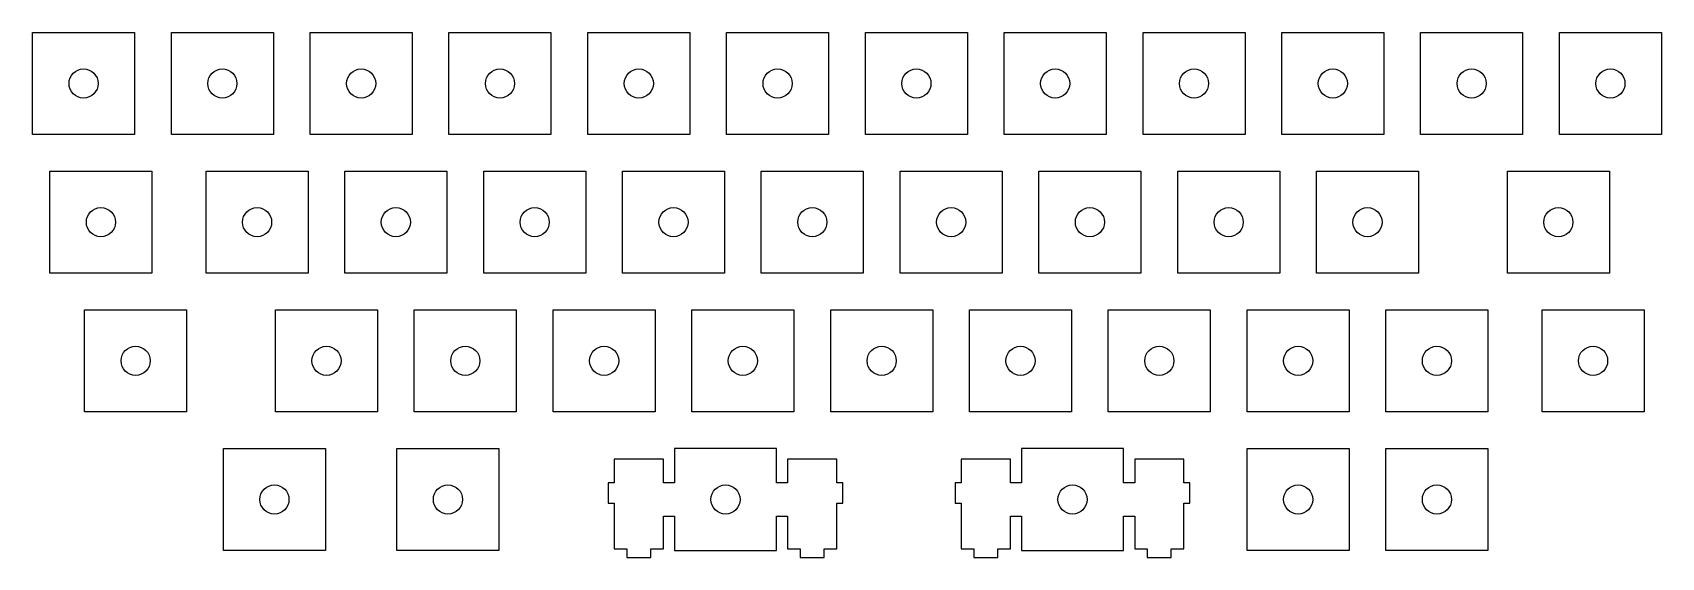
# Model space of a CAD drawing. Header units: millimetres. Extents: x -7 to 217, y -65 to 7.
import ezdxf

# ---------------------------------------------------------------- set-up
doc = ezdxf.new("R2010")
doc.units = ezdxf.units.MM
doc.layers.add('Plate', color=90, linetype='Continuous')
doc.layers.add('switch', color=210, linetype='Continuous')

msp = doc.modelspace()

# ---------------------------------------------------------------- linework, layer by layer
at = {"layer": 'Plate'}
for p, q in [((-6.999775, -6.99965), (-6.999775, 6.99965)), ((-6.999775, 6.99965), (6.999775, 6.99965)), ((6.999775, 6.99965), (6.999775, -6.99965)), ((12.050275, -6.99965), (12.050275, 6.99965)), ((12.050275, 6.99965), (26.049575, 6.99965)), ((26.049575, 6.99965), (26.049575, -6.99965)), ((31.100275, -6.99965), (31.100275, 6.99965)), ((31.100275, 6.99965), (45.099575, 6.99965)), ((45.099575, 6.99965), (45.099575, -6.99965)), ((50.150275, -6.99965), (50.150275, 6.99965)), ((50.150275, 6.99965), (64.149575, 6.99965)), ((64.149575, 6.99965), (64.149575, -6.99965)), ((69.200275, -6.99965), (69.200275, 6.99965)), ((69.200275, 6.99965), (83.199575, 6.99965)), ((83.199575, 6.99965), (83.199575, -6.99965)), ((88.248875, -6.99965), (88.248875, 6.99965)), ((88.248875, 6.99965), (102.249575, 6.99965)), ((102.249575, 6.99965), (102.249575, -6.99965)), ((107.298575, -6.99965), (107.298575, 6.99965)), ((107.298575, 6.99965), (121.299575, 6.99965)), ((121.299575, 6.99965), (121.299575, -6.99965)), ((126.350575, -6.99965), (126.350575, 6.99965)), ((126.350575, 6.99965), (140.349575, 6.99965)), ((140.349575, 6.99965), (140.349575, -6.99965)), ((145.400575, -6.99965), (145.400575, 6.99965)), ((145.400575, 6.99965), (159.399575, 6.99965)), ((159.399575, 6.99965), (159.399575, -6.99965)), ((164.450575, -6.99965), (164.450575, 6.99965)), ((164.450575, 6.99965), (178.449575, 6.99965)), ((178.449575, 6.99965), (178.449575, -6.99965)), ((183.500575, -6.99965), (183.500575, 6.99965)), ((183.500575, 6.99965), (197.499575, 6.99965)), ((197.499575, 6.99965), (197.499575, -6.99965)), ((202.550575, -6.99965), (202.550575, 6.99965)), ((202.550575, 6.99965), (216.549575, 6.99965)), ((216.549575, 6.99965), (216.549575, -6.99965)), ((6.999775, -6.99965), (-6.999775, -6.99965)), ((26.049575, -6.99965), (12.050275, -6.99965)), ((45.099575, -6.99965), (31.100275, -6.99965)), ((64.149575, -6.99965), (50.150275, -6.99965)), ((83.199575, -6.99965), (69.200275, -6.99965)), ((102.249575, -6.99965), (88.248875, -6.99965)), ((121.299575, -6.99965), (107.298575, -6.99965)), ((140.349575, -6.99965), (126.350575, -6.99965)), ((159.399575, -6.99965), (145.400575, -6.99965)), ((178.449575, -6.99965), (164.450575, -6.99965)), ((197.499575, -6.99965), (183.500575, -6.99965)), ((216.549575, -6.99965), (202.550575, -6.99965)), ((-4.618515, -26.04965), (-4.618515, -12.05035)), ((-4.618515, -12.05035), (9.380975, -12.05035)), ((9.380975, -12.05035), (9.380975, -26.04965)), ((16.812775, -26.04965), (16.812775, -12.05035)), ((16.812775, -12.05035), (30.812075, -12.05035)), ((30.812075, -12.05035), (30.812075, -26.04965)), ((35.862775, -26.04965), (35.862775, -12.05035)), ((35.862775, -12.05035), (49.862075, -12.05035)), ((49.862075, -12.05035), (49.862075, -26.04965)), ((54.912775, -26.04965), (54.912775, -12.05035)), ((54.912775, -12.05035), (68.912075, -12.05035)), ((68.912075, -12.05035), (68.912075, -26.04965)), ((73.962775, -26.04965), (73.962775, -12.05035)), ((73.962775, -12.05035), (87.962075, -12.05035)), ((87.962075, -12.05035), (87.962075, -26.04965)), ((93.012575, -26.04965), (93.012575, -12.05035)), ((93.012575, -12.05035), (107.012575, -12.05035)), ((107.012575, -12.05035), (107.012575, -26.04965)), ((112.062575, -26.04965), (112.062575, -12.05035)), ((112.062575, -12.05035), (126.062575, -12.05035)), ((126.062575, -12.05035), (126.062575, -26.04965)), ((131.112575, -26.04965), (131.112575, -12.05035)), ((131.112575, -12.05035), (145.112575, -12.05035)), ((145.112575, -12.05035), (145.112575, -26.04965)), ((150.162575, -26.04965), (150.162575, -12.05035)), ((150.162575, -12.05035), (164.162575, -12.05035)), ((164.162575, -12.05035), (164.162575, -26.04965)), ((169.212575, -26.04965), (169.212575, -12.05035)), ((169.212575, -12.05035), (183.212575, -12.05035)), ((183.212575, -12.05035), (183.212575, -26.04965)), ((195.406575, -26.04965), (195.406575, -12.05035)), ((195.406575, -12.05035), (209.405575, -12.05035)), ((209.405575, -12.05035), (209.405575, -26.04965)), ((9.380975, -26.04965), (-4.618515, -26.04965)), ((30.812075, -26.04965), (16.812775, -26.04965)), ((49.862075, -26.04965), (35.862775, -26.04965)), ((68.912075, -26.04965), (54.912775, -26.04965)), ((87.962075, -26.04965), (73.962775, -26.04965)), ((107.012575, -26.04965), (93.012575, -26.04965)), ((126.062575, -26.04965), (112.062575, -26.04965)), ((145.112575, -26.04965), (131.112575, -26.04965)), ((164.162575, -26.04965), (150.162575, -26.04965)), ((183.212575, -26.04965), (169.212575, -26.04965)), ((209.405575, -26.04965), (195.406575, -26.04965)), ((0.142605, -45.09985), (0.142605, -31.10045)), ((0.142605, -31.10045), (14.143475, -31.10045)), ((14.143475, -31.10045), (14.143475, -45.09985)), ((26.337775, -45.09985), (26.337775, -31.10045)), ((26.337775, -31.10045), (40.337075, -31.10045)), ((40.337075, -31.10045), (40.337075, -45.09985)), ((45.387775, -45.09985), (45.387775, -31.10045)), ((45.387775, -31.10045), (59.387075, -31.10045)), ((59.387075, -31.10045), (59.387075, -45.09985)), ((64.437775, -45.09985), (64.437775, -31.10045)), ((64.437775, -31.10045), (78.437075, -31.10045)), ((78.437075, -31.10045), (78.437075, -45.09985)), ((83.487775, -45.09985), (83.487775, -31.10045)), ((83.487775, -31.10045), (97.487575, -31.10045)), ((97.487575, -31.10045), (97.487575, -45.09985)), ((102.537575, -45.09985), (102.537575, -31.10045)), ((102.537575, -31.10045), (116.537575, -31.10045)), ((116.537575, -31.10045), (116.537575, -45.09985)), ((121.587575, -45.09985), (121.587575, -31.10045)), ((121.587575, -31.10045), (135.587575, -31.10045)), ((135.587575, -31.10045), (135.587575, -45.09985)), ((140.637575, -45.09985), (140.637575, -31.10045)), ((140.637575, -31.10045), (154.637575, -31.10045)), ((154.637575, -31.10045), (154.637575, -45.09985)), ((159.687575, -45.09985), (159.687575, -31.10045)), ((159.687575, -31.10045), (173.687575, -31.10045)), ((173.687575, -31.10045), (173.687575, -45.09985)), ((178.737575, -45.09985), (178.737575, -31.10045)), ((178.737575, -31.10045), (192.737575, -31.10045)), ((192.737575, -31.10045), (192.737575, -45.09985)), ((200.167575, -45.09985), (200.167575, -31.10045)), ((200.167575, -31.10045), (214.168575, -31.10045)), ((214.168575, -31.10045), (214.168575, -45.09985)), ((14.143475, -45.09985), (0.142605, -45.09985)), ((40.337075, -45.09985), (26.337775, -45.09985)), ((59.387075, -45.09985), (45.387775, -45.09985)), ((78.437075, -45.09985), (64.437775, -45.09985)), ((97.487575, -45.09985), (83.487775, -45.09985)), ((116.537575, -45.09985), (102.537575, -45.09985)), ((135.587575, -45.09985), (121.587575, -45.09985)), ((154.637575, -45.09985), (140.637575, -45.09985)), ((173.687575, -45.09985), (159.687575, -45.09985)), ((192.737575, -45.09985), (178.737575, -45.09985)), ((214.168575, -45.09985), (200.167575, -45.09985)), ((19.192575, -64.14981), (19.192575, -50.15035)), ((19.192575, -50.15035), (33.193375, -50.15035)), ((33.193375, -50.15035), (33.193375, -64.14981)), ((43.006575, -64.14981), (43.006575, -50.15035)), ((43.006575, -50.15035), (57.005875, -50.15035)), ((57.005875, -50.15035), (57.005875, -64.14981)), ((95.105575, -50.15035), (81.106575, -50.15035)), ((81.106575, -50.15035), (81.106575, -54.85085)), ((95.105575, -54.85085), (95.105575, -50.15035)), ((142.730575, -50.15035), (128.731575, -50.15035)), ((128.731575, -50.15035), (128.731575, -54.85085)), ((142.730575, -54.85085), (142.730575, -50.15035)), ((159.687575, -64.14981), (159.687575, -50.15035)), ((159.687575, -50.15035), (173.687575, -50.15035)), ((173.687575, -50.15035), (173.687575, -64.14981)), ((178.737575, -64.14981), (178.737575, -50.15035)), ((178.737575, -50.15035), (192.737575, -50.15035)), ((192.737575, -50.15035), (192.737575, -64.14981)), ((72.831475, -51.62065), (72.831475, -54.85085)), ((79.581175, -51.62065), (72.831475, -51.62065)), ((79.581175, -54.85085), (79.581175, -51.62065)), ((96.631575, -51.62065), (96.631575, -54.85085)), ((103.380575, -51.62065), (96.631575, -51.62065)), ((103.380575, -54.85085), (103.380575, -51.62065)), ((120.456575, -51.62065), (120.456575, -54.85085)), ((127.206575, -51.62065), (120.456575, -51.62065)), ((127.206575, -54.85085), (127.206575, -51.62065)), ((144.256575, -51.62065), (144.256575, -54.85085)), ((151.005575, -51.62065), (144.256575, -51.62065)), ((151.005575, -54.85085), (151.005575, -51.62065)), ((72.005975, -54.85085), (72.005975, -57.64961)), ((72.831475, -54.85085), (72.005975, -54.85085)), ((81.106575, -54.85085), (79.581175, -54.85085)), ((96.631575, -54.85085), (95.105575, -54.85085)), ((104.206575, -54.85085), (103.380575, -54.85085)), ((104.206575, -57.64961), (104.206575, -54.85085)), ((119.630575, -54.85085), (119.630575, -57.64961)), ((120.456575, -54.85085), (119.630575, -54.85085)), ((128.731575, -54.85085), (127.206575, -54.85085)), ((144.256575, -54.85085), (142.730575, -54.85085)), ((151.831575, -54.85085), (151.005575, -54.85085)), ((151.831575, -57.64961), (151.831575, -54.85085)), ((72.005975, -57.64961), (72.831475, -57.64961)), ((72.831475, -57.64961), (72.831475, -63.91968)), ((103.380575, -57.64961), (104.206575, -57.64961)), ((103.380575, -63.91968), (103.380575, -57.64961)), ((119.630575, -57.64961), (120.456575, -57.64961)), ((120.456575, -57.64961), (120.456575, -63.91968)), ((151.005575, -57.64961), (151.831575, -57.64961)), ((151.005575, -63.91968), (151.005575, -57.64961)), ((79.581175, -59.45072), (81.106575, -59.45072)), ((79.581175, -63.91968), (79.581175, -59.45072)), ((81.106575, -59.45072), (81.106575, -64.14981)), ((95.105575, -59.45072), (96.631575, -59.45072)), ((95.105575, -64.14981), (95.105575, -59.45072)), ((96.631575, -59.45072), (96.631575, -63.91968)), ((127.206575, -59.45072), (128.731575, -59.45072)), ((127.206575, -63.91968), (127.206575, -59.45072)), ((128.731575, -59.45072), (128.731575, -64.14981)), ((142.730575, -59.45072), (144.256575, -59.45072)), ((142.730575, -64.14981), (142.730575, -59.45072)), ((144.256575, -59.45072), (144.256575, -63.91968)), ((33.193375, -64.14981), (19.192575, -64.14981)), ((57.005875, -64.14981), (43.006575, -64.14981)), ((72.831475, -63.91968), (74.556575, -63.91968)), ((74.556575, -63.91968), (74.556575, -65.11995)), ((77.855675, -63.91968), (79.581175, -63.91968)), ((77.855675, -65.11995), (77.855675, -63.91968)), ((81.106575, -64.14981), (95.105575, -64.14981)), ((96.631575, -63.91968), (98.355575, -63.91968)), ((98.355575, -63.91968), (98.355575, -65.11995)), ((101.655575, -63.91968), (103.380575, -63.91968)), ((101.655575, -65.11995), (101.655575, -63.91968)), ((120.456575, -63.91968), (122.181575, -63.91968)), ((122.181575, -63.91968), (122.181575, -65.11995)), ((125.480575, -63.91968), (127.206575, -63.91968)), ((125.480575, -65.11995), (125.480575, -63.91968)), ((128.731575, -64.14981), (142.730575, -64.14981)), ((144.256575, -63.91968), (145.981575, -63.91968)), ((145.981575, -63.91968), (145.981575, -65.11995)), ((149.280575, -63.91968), (151.005575, -63.91968)), ((149.280575, -65.11995), (149.280575, -63.91968)), ((173.687575, -64.14981), (159.687575, -64.14981)), ((192.737575, -64.14981), (178.737575, -64.14981)), ((74.556575, -65.11995), (77.855675, -65.11995)), ((98.355575, -65.11995), (101.655575, -65.11995)), ((122.181575, -65.11995), (125.480575, -65.11995)), ((145.981575, -65.11995), (149.280575, -65.11995))]:
    msp.add_line(p, q, dxfattribs=at)
at = {"layer": 'switch'}
for centre in [(0, 0), (19.05005, 0), (38.10005, 0), (57.15005, 0), (76.20005, 0), (95.24865, 0), (114.29835, 0), (133.35035, 0), (152.40035, 0), (171.45035, 0), (190.50035, 0), (209.55035, 0), (2.38126, -19.05), (23.81255, -19.05), (42.86255, -19.05), (61.91255, -19.05), (80.96255, -19.05), (100.01235, -19.05), (119.06235, -19.05), (138.11235, -19.05), (157.16235, -19.05), (176.21235, -19.05), (202.40635, -19.05), (7.14238, -38.1002), (33.33755, -38.1002), (52.38755, -38.1002), (71.43755, -38.1002), (90.48755, -38.1002), (109.53735, -38.1002), (128.58735, -38.1002), (147.63735, -38.1002), (166.68735, -38.1002), (185.73735, -38.1002), (207.16735, -38.1002), (26.19235, -57.15016), (50.00635, -57.15016), (88.10635, -57.15016), (135.73135, -57.15016), (166.68735, -57.15016), (185.73735, -57.15016)]:
    msp.add_circle(centre, 2, dxfattribs=at)

doc.saveas('drawing.dxf')
